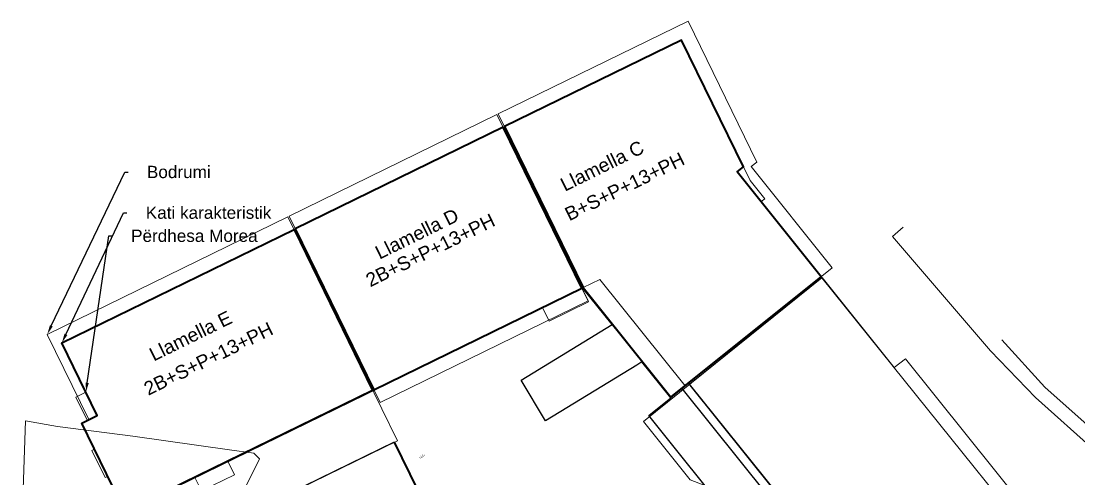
# Model space of a CAD drawing. Header units: metres. Extents: x 7511863 to 7512135, y 4692279 to 4692411.
# Drawn here: x 7511865.6 to 7511977.8, y 4692362.7 to 4692411.3 of the extents above; entities that cross this region are included whole.
import ezdxf
from ezdxf import colors
from ezdxf.entities.mleader import LeaderData, LeaderLine
from ezdxf.math import Vec2, Vec3

# ---------------------------------------------------------------- set-up
doc = ezdxf.new("R2010")
doc.units = ezdxf.units.M
for name, color, linetype, lineweight, true_color in [('A - Bodrumi -1 Polyline_Pen_No__23', 7, 'Continuous', 0, 0x34cb7a), ('Drawing & Figure_Pen_No__214', 7, 'Continuous', 0, 0xe8e8e8), ('Drawing & Figure_Pen_No__82', 7, 'Continuous', 0, 0xaaaaaa)]:
    doc.layers.add(name, color=color, linetype=linetype, lineweight=lineweight, true_color=true_color)
for name, color, linetype, lineweight in [('A - Bodrumi -2 Polyline_Pen_No__75', 4, 'Continuous', 0), ('A - Kati karakteristik polyline_Pen_No__8', 5, 'Continuous', 0), ('A - Perdhesa Polyine_Pen_No__6', 1, 'Continuous', 0), ('A - Pllaka mbi bodrum_Pen_No__42', 8, 'Continuous', 0), ('betimi projekt vektor', 5, 'Continuous', 0), ('etazha', 7, 'Continuous', 0), ('Parcela Fqinje', 251, 'Continuous', 0)]:
    doc.layers.add(name, color=color, linetype=linetype, lineweight=lineweight)
doc.styles.add('GENERATED_STYLE_1', font='arial.ttf')
doc.styles.get("Standard").update_dxf_attribs({"font": 'arial.ttf'})

# ---------------------------------------------------------------- blocks, each defined once
blk = doc.blocks.new('Slab_5', base_point=(52202, -19051))
at = {"layer": 'A - Pllaka mbi bodrum_Pen_No__42', "color": 8, "linetype": 'Continuous', "lineweight": 25, "flags": 128}
blk.add_lwpolyline([(52202, -19051), (4150, -19050), (4150, -24901), (27100, -24901), (27100, -53141), (34367, -53141), (34572, -54048), (58272, -48655), (58121, -47975), (60180, -47516), (56977, -33242), (55470, -33580), (54395, -28800), (53758, -28901), (42448, -29954), (42022, -24921), (53287, -23873)], close=True, dxfattribs=at)
blk = doc.blocks.new('Slab_7', base_point=(4150, -19050))
at = {"layer": 'A - Pllaka mbi bodrum_Pen_No__42', "color": 8, "linetype": 'Continuous', "lineweight": 25, "flags": 128}
blk.add_lwpolyline([(4150, -19050), (4150, -24901), (27100, -24901), (27100, -53141), (34367, -53141), (34572, -54048), (55898, -49195), (55730, -48438), (52543, -34237), (55470, -33580), (54395, -28800), (53758, -28901), (42448, -29954), (42022, -24921), (53287, -23873), (52202, -19051)], close=True, dxfattribs=at)

msp = doc.modelspace()

# ---------------------------------------------------------------- linework, layer by layer
at = {"layer": 'A - Bodrumi -1 Polyline_Pen_No__23', "linetype": 'Continuous', "lineweight": 0}
for points in [[(7511916.22, 4692401.42), (7511925.22, 4692383), (7511934.52, 4692371.38), (7511951.63, 4692385.09), (7511943.04, 4692395.82), (7511943.65, 4692396.31), (7511936.34, 4692411.25)], [(7511903.03, 4692372.15), (7511925.09, 4692382.93), (7511916.74, 4692400), (7511894.69, 4692389.22)], [(7511902.89, 4692372.09), (7511876.61, 4692359.24), (7511872.03, 4692368.63), (7511873.69, 4692369.44), (7511869.93, 4692377.13), (7511894.55, 4692389.16)]]:
    msp.add_lwpolyline(points, close=True, dxfattribs=at)
at = {"layer": 'A - Bodrumi -2 Polyline_Pen_No__75', "linetype": 'Continuous', "lineweight": 0}
msp.add_lwpolyline([(7511903.69, 4692370.8), (7511925.74, 4692381.58), (7511916.08, 4692401.35), (7511894.03, 4692390.57)], close=True, dxfattribs=at)
msp.add_lwpolyline([(7511905.51, 4692366.74), (7511886.12, 4692357.27, -0.414214), (7511884.12, 4692357.96), (7511882.82, 4692360.61), (7511877.27, 4692357.89), (7511872.03, 4692368.63), (7511872.79, 4692369), (7511868.38, 4692378.03), (7511893.89, 4692390.5)], format="xyb", close=True, dxfattribs=at)
at = {"layer": 'A - Bodrumi -2 Polyline_Pen_No__75', "linetype": 'Continuous', "lineweight": 0, "elevation": 618.11}
msp.add_lwpolyline([(7511944.09, 4692359.21), (7511924.82, 4692343.74), (7511934.84, 4692331.25), (7511954.15, 4692346.76), (7511956.93, 4692343.3), (7511972.94, 4692356.16), (7511950.55, 4692384.04), (7511931.61, 4692368.8), (7511936.56, 4692362.6), (7511942.78, 4692360.22), (7511943.16, 4692360.52), (7511944.16, 4692359.27), (7511944.09, 4692359.21)], dxfattribs=at)
at = {"layer": 'A - Bodrumi -2 Polyline_Pen_No__75', "linetype": 'Continuous', "lineweight": 0, "elevation": 617.94}
msp.add_lwpolyline([(7511925.2, 4692382.93), (7511882.03, 4692361.83), (7511884.62, 4692356.53), (7511905.15, 4692366.56), (7511917.57, 4692341.15), (7511924.12, 4692344.35), (7511924.65, 4692343.68), (7511944.02, 4692359.29), (7511943.59, 4692359.82), (7511945.54, 4692361.39), (7511936.39, 4692372.82), (7511934.52, 4692371.31)], close=True, dxfattribs=at)
at = {"layer": 'A - Kati karakteristik polyline_Pen_No__8', "linetype": 'Continuous', "lineweight": 0}
for points in [[(7511925.22, 4692383), (7511926.99, 4692383.86), (7511936.02, 4692372.58), (7511950.46, 4692384.15), (7511944.09, 4692392.11), (7511944.48, 4692392.42), (7511942.94, 4692394.34), (7511935.65, 4692409.25), (7511916.88, 4692400.07)], [(7511903.03, 4692372.15), (7511920.91, 4692380.89), (7511921.61, 4692379.45), (7511925.79, 4692381.49), (7511916.74, 4692400), (7511894.69, 4692389.22)], [(7511876.61, 4692359.24), (7511884.03, 4692362.86), (7511884.73, 4692361.43), (7511888.23, 4692363.14), (7511887.53, 4692364.58), (7511902.89, 4692372.09), (7511894.55, 4692389.16), (7511869.93, 4692377.13), (7511872.48, 4692371.91), (7511871.4, 4692371.39), (7511872.61, 4692368.92), (7511872.03, 4692368.63), (7511873.39, 4692365.85), (7511873.12, 4692365.71), (7511874.52, 4692362.84), (7511874.79, 4692362.97)]]:
    msp.add_lwpolyline(points, close=True, dxfattribs=at)
at = {"layer": 'A - Perdhesa Polyine_Pen_No__6', "linetype": 'Continuous', "lineweight": 35}
for points in [[(7511916.88, 4692400.07), (7511925.22, 4692383), (7511934.52, 4692371.38), (7511950.46, 4692384.15), (7511941.55, 4692395.27), (7511942.22, 4692395.81), (7511935.65, 4692409.25)], [(7511903.03, 4692372.15), (7511925.09, 4692382.93), (7511916.74, 4692400), (7511894.69, 4692389.22)], [(7511902.89, 4692372.09), (7511876.62, 4692359.24), (7511872.03, 4692368.63), (7511873.69, 4692369.44), (7511869.93, 4692377.13), (7511894.55, 4692389.16)]]:
    msp.add_lwpolyline(points, close=True, dxfattribs=at)
at = {"layer": 'A - Perdhesa Polyine_Pen_No__6', "linetype": 'Continuous', "lineweight": 0}
for points in [[(7511916.88, 4692400.07), (7511925.22, 4692383), (7511934.52, 4692371.38), (7511950.46, 4692384.15), (7511941.55, 4692395.27), (7511942.22, 4692395.81), (7511935.65, 4692409.25)], [(7511903.03, 4692372.15), (7511925.09, 4692382.93), (7511916.74, 4692400), (7511894.69, 4692389.22)]]:
    msp.add_lwpolyline(points, close=True, dxfattribs=at)
at = {"layer": 'A - Perdhesa Polyine_Pen_No__6', "linetype": 'Continuous', "lineweight": 0, "elevation": 618.1}
msp.add_lwpolyline([(7511902.89, 4692372.09), (7511876.62, 4692359.24), (7511872.03, 4692368.63), (7511873.69, 4692369.44), (7511869.93, 4692377.13), (7511894.55, 4692389.16)], close=True, dxfattribs=at)
at = {"layer": 'betimi projekt vektor', "elevation": 620.8, "flags": 128}
for points in [[(7511967.41, 4692351.92), (7511979.47, 4692361.63), (7511981.04, 4692362.88, 0.178023), (7511979.58, 4692365.61), (7511973.19, 4692371.33), (7511968.41, 4692376.3), (7511958.02, 4692388.43), (7511959.15, 4692389.4)], [(7511967.41, 4692351.92), (7511968.78, 4692350.22, 0.341886), (7511971.22, 4692350.26), (7511980.33, 4692357.58, 0.463122), (7511980.58, 4692366.73), (7511974.19, 4692372.45), (7511969.62, 4692377.46)]]:
    msp.add_lwpolyline(points, format="xyb", dxfattribs=at)
at = {"layer": 'Drawing & Figure_Pen_No__82', "color": 253, "linetype": 'Continuous', "lineweight": 20, "true_color": 0xaaaaaa, "flags": 128}
msp.add_lwpolyline([(7511935.78, 4692330.09), (7511972.27, 4692359.4), (7511959.39, 4692375.44), (7511958.22, 4692374.51), (7511950.57, 4692384.05), (7511936.5, 4692372.76), (7511945.65, 4692361.38), (7511943.64, 4692359.77), (7511943.12, 4692360.43), (7511923.85, 4692344.94)], close=True, dxfattribs=at)
at = {"layer": 'Parcela Fqinje', "flags": 128}
msp.add_lwpolyline([(7511865.61, 4692355.39), (7511866.08, 4692368.87), (7511869.46, 4692368.28), (7511877.46, 4692367.22), (7511887.7, 4692365.8), (7511890.29, 4692365.44), (7511890.88, 4692364.85), (7511889.34, 4692361.68)], dxfattribs=at)

# ---------------------------------------------------------------- block references
at = {"layer": 'A - Bodrumi -2 Polyline_Pen_No__75', "linetype": 'Continuous', "lineweight": 0, "xscale": 0.001, "yscale": 0.001, "zscale": 0.001, "rotation": 26.04594870372196}
for name, p in [('Slab_5', (7511925.2, 4692382.93)), ('Slab_7', (7511882.03, 4692361.83))]:
    msp.add_blockref(name, p, dxfattribs=at)

# ---------------------------------------------------------------- texts
at = {"layer": 'Drawing & Figure_Pen_No__214', "color": 0, "linetype": 'Continuous', "lineweight": 0, "char_height": 0.12, "attachment_point": 7, "rotation": 38.7754, "style": 'GENERATED_STYLE_1'}
for s, insert in [('\\A1;617.90', (7511907.88, 4692364.91)), ('\\A1;ASFALT', (7511907.98, 4692364.78))]:
    msp.add_mtext(s, dxfattribs=dict(at, insert=insert))
at = {"layer": 'etazha', "color": 0, "style": 'GENERATED_STYLE_1'}
for s, p in [('Llamella C', (7511923.27, 4692393.15, 616)), ('B+S+P+13+PH', (7511923.74, 4692390.02, 616)), ('2B+S+P+13+PH', (7511902.63, 4692383.02, 616)), ('Llamella D', (7511903.62, 4692385.95, 616)), ('Llamella E', (7511879.67, 4692375.14, 616)), ('2B+S+P+13+PH', (7511879.09, 4692371.51, 616))]:
    msp.add_text(s, height=1.446, rotation=26.2086, dxfattribs=at).set_placement(p)

# ---------------------------------------------------------------- leaders
at = {"layer": 'A - Bodrumi -2 Polyline_Pen_No__75', "linetype": 'Continuous'}
ml = msp.add_multileader_mtext('Standard', dxfattribs=at)
ml.set_content('Bodrumi', color=256)
ml.set_leader_properties()
ml.build(insert=Vec2(0, 0))
ml.multileader.update_dxf_attribs({"text_right_attachment_type": 6, "dogleg_length": 0.36, "arrow_head_size": 1})
ctx = ml.context
ctx.base_point, ctx.char_height, ctx.arrow_head_size, ctx.plane_origin = Vec3(7511876.95, 4692395.25), 1.3, 1, Vec3(7511868.38, 4692378.03)
ctx.right_attachment = 6
notes = []
notes.append((ctx, [(0, (1, 1, 0), (7511876.59, 4692395.25), (1, 0), 0.36, [(0, [(7511868.38, 4692378.03)], 0, [])])]))
ctx.mtext.insert, ctx.mtext.flow_direction = Vec3(7511878.95, 4692395.91), 5
at = {"layer": 'A - Kati karakteristik polyline_Pen_No__8', "linetype": 'Continuous'}
ml = msp.add_multileader_mtext('Standard', dxfattribs=at)
ml.set_content('Kati karakteristik', color=256)
ml.set_leader_properties()
ml.build(insert=Vec2(0, 0))
ml.multileader.update_dxf_attribs({"text_right_attachment_type": 6, "dogleg_length": 0.36, "arrow_head_size": 1})
ctx = ml.context
ctx.base_point, ctx.char_height, ctx.arrow_head_size, ctx.plane_origin = Vec3(7511876.83, 4692390.93), 1.3, 1, Vec3(7511869.93, 4692377.13)
ctx.right_attachment = 6
notes.append((ctx, [(0, (1, 1, 0), (7511876.47, 4692390.93), (1, 0), 0.36, [(0, [(7511869.93, 4692377.13)], 0, [])])]))
ctx.mtext.insert, ctx.mtext.flow_direction = Vec3(7511878.83, 4692391.59), 5
at = {"layer": 'A - Perdhesa Polyine_Pen_No__6', "linetype": 'Continuous'}
ml = msp.add_multileader_mtext('Standard', dxfattribs=at)
ml.set_content('Përdhesa Morea', color=256)
ml.set_leader_properties()
ml.build(insert=Vec2(0, 0))
ml.multileader.update_dxf_attribs({"text_right_attachment_type": 6, "dogleg_length": 0.36, "arrow_head_size": 1})
ctx = ml.context
ctx.base_point, ctx.char_height, ctx.arrow_head_size, ctx.plane_origin = Vec3(7511875.27, 4692388.48), 1.3, 1, Vec3(7511872.48, 4692371.91)
ctx.right_attachment = 6
notes.append((ctx, [(0, (1, 1, 0), (7511874.91, 4692388.48), (1, 0), 0.36, [(0, [(7511872.48, 4692371.91)], 0, [])])]))
ctx.mtext.insert, ctx.mtext.flow_direction = Vec3(7511877.27, 4692389.14), 5
for ctx, leaders in notes:
    for number, flags, end, landing, length, lines in leaders:
        leader = LeaderData()
        leader.index, (leader.has_last_leader_line, leader.has_dogleg_vector, leader.attachment_direction) = number, flags
        leader.last_leader_point, leader.dogleg_vector, leader.dogleg_length = Vec3(end), Vec3(landing), length
        for number, points, colour, breaks in lines:
            line = LeaderLine()
            line.index, line.vertices, line.color, line.breaks = number, Vec3.list(points), colors.encode_raw_color(colour), breaks
            leader.lines.append(line)
        ctx.leaders.append(leader)

doc.saveas('drawing.dxf')
